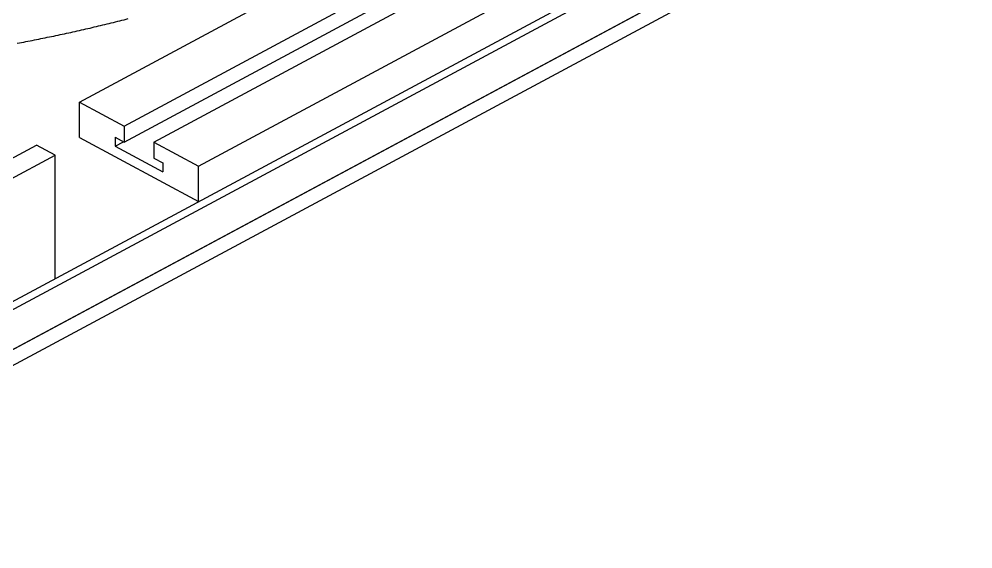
# Model space of a CAD drawing. Header units: millimetres. Extents: x 0 to 841, y 0 to 594.
# Drawn here: x 383.7 to 515.7, y 154.3 to 227.7 of the extents above; entities that cross this region are included whole.
import ezdxf

# ---------------------------------------------------------------- set-up
doc = ezdxf.new("R2010")
doc.units = ezdxf.units.MM
doc.layers.add('FINA', color=7, linetype='CONTINUOUS', lineweight=25)

msp = doc.modelspace()

# ---------------------------------------------------------------- linework, layer by layer
at = {"layer": 'FINA'}
for points in [[(335.5, 163.18), (597.44, 303.82)], [(336.53, 162.63), (598.47, 303.26)], [(335.5, 156.54), (599.5, 298.28)], [(336.53, 157.09), (598.47, 297.73)], [(335.5, 154.33), (599.5, 296.07)], [(392.05, 216.19), (497.57, 272.84)], [(398.24, 212.86), (503.76, 269.52)], [(398.24, 210.65), (503.76, 267.3)], [(402.36, 210.65), (507.89, 267.3)], [(408.55, 207.33), (514.07, 263.98)], [(383.44, 224.33), (383.74, 224.39), (384.04, 224.44), (384.34, 224.5), (384.63, 224.56), (384.93, 224.61), (385.23, 224.67), (385.53, 224.73), (385.82, 224.79), (386.12, 224.85), (386.42, 224.91), (386.71, 224.97), (387.01, 225.03), (387.31, 225.09), (387.6, 225.15), (387.9, 225.21), (388.2, 225.27), (388.49, 225.33), (388.79, 225.39), (389.09, 225.46), (389.38, 225.52), (389.68, 225.58), (389.97, 225.65), (390.27, 225.71), (390.57, 225.78), (390.86, 225.84), (391.16, 225.91), (391.45, 225.97), (391.75, 226.04), (392.05, 226.1), (392.34, 226.17), (392.64, 226.24), (392.93, 226.31), (393.23, 226.37), (393.52, 226.44), (393.82, 226.51), (394.11, 226.58), (394.41, 226.65), (394.7, 226.72), (394.99, 226.79), (395.29, 226.86), (395.58, 226.93), (395.88, 227.01), (396.17, 227.08), (396.47, 227.15), (396.76, 227.22), (397.05, 227.3), (397.35, 227.37), (397.64, 227.44), (397.93, 227.52), (398.23, 227.59), (398.52, 227.67), (398.81, 227.74)], [(392.05, 211.26), (392.05, 216.19)], [(392.05, 216.19), (398.24, 212.86)], [(398.24, 212.86), (398.24, 210.65)], [(397, 211.31), (397, 210.08)], [(397, 211.31), (398.24, 210.65)], [(352.61, 192.24), (386.12, 210.23)], [(388.7, 208.85), (386.12, 210.23)], [(392.05, 211.26), (408.55, 202.41)], [(397, 210.08), (398.15, 210.7)], [(397, 210.08), (403.6, 206.54)], [(402.36, 210.65), (408.55, 207.33)], [(402.36, 210.65), (402.36, 208.43)], [(355.18, 190.86), (388.7, 208.85)], [(388.7, 191.75), (388.7, 208.85)], [(402.36, 208.43), (403.6, 207.77)], [(403.6, 207.77), (403.6, 206.54)], [(408.55, 202.41), (408.55, 207.33)]]:
    msp.add_lwpolyline(points, dxfattribs=at)

doc.saveas('drawing.dxf')
